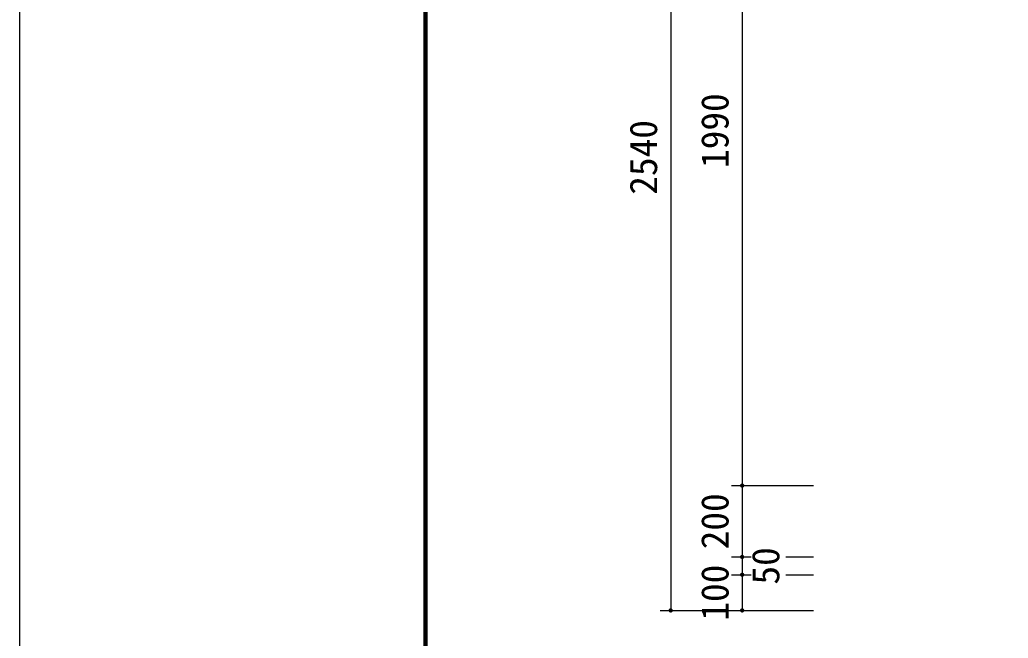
# Model space of a CAD drawing. Units: millimetres, scale not verified. Extents: x -8910 to 8910, y -6308 to 6308.
# Drawn here: x -8910 to -6142, y -4171 to -2438 of the extents above; entities that cross this region are included whole.
import ezdxf
from ezdxf.enums import TextEntityAlignment as Align

# ---------------------------------------------------------------- set-up
doc = ezdxf.new("R2010")
doc.units = ezdxf.units.MM
doc.header["$LTSCALE"] = 30
for name, color, linetype, lineweight in [('0-3_製作', 5, 'Continuous', 25), ('0-4_機器', 2, 'Continuous', 25), ('1-0_図面枠', 7, 'Continuous', 25), ('1-1_Axis_waku', 7, 'Continuous', 25)]:
    doc.layers.add(name, color=color, linetype=linetype, lineweight=lineweight)
doc.styles.add('ＭＳ ゴシック', font='')
doc.styles.get('ＭＳ ゴシック').set_extended_font_data('MS Gothic')

msp = doc.modelspace()

# ---------------------------------------------------------------- linework, layer by layer
at = {"layer": '0-3_製作', "color": 2}
for p, q in [((-6917.32, -3743.4), (-6687.32, -3743.4)), ((-6917.32, -3943.4), (-6862.48, -3943.4)), ((-6764.74, -3943.4), (-6687.32, -3943.4)), ((-6917.32, -3993.4), (-6862.48, -3993.4)), ((-6764.74, -3993.4), (-6687.32, -3993.4)), ((-7117.32, -4093.4), (-6687.32, -4093.4)), ((-6917.32, -4093.4), (-6687.32, -4093.4))]:
    msp.add_line(p, q, dxfattribs=at)
at = {"layer": '0-3_製作'}
for points in [[(-6893.31, -3743.02), (-6887.32, -3743.4), (-6893.32, -3743.4)], [(-6893.32, -3743.4), (-6891.14, -3748.02), (-6893.27, -3744.15)], [(-6893.32, -3743.4), (-6890.54, -3748.47), (-6891.14, -3748.02)], [(-6887.32, -3743.4), (-6890.54, -3748.47), (-6893.32, -3743.4)], [(-6893.21, -3742.28), (-6887.32, -3743.4), (-6893.31, -3743.02)], [(-6893.27, -3744.15), (-6891.69, -3747.51), (-6893.13, -3744.89)], [(-6893.27, -3744.15), (-6891.14, -3748.02), (-6891.69, -3747.51)], [(-6893.03, -3741.55), (-6887.32, -3743.4), (-6893.21, -3742.28)], [(-6893.13, -3744.89), (-6892.17, -3746.93), (-6892.9, -3745.61)], [(-6893.13, -3744.89), (-6891.69, -3747.51), (-6892.17, -3746.93)], [(-6892.75, -3740.85), (-6887.32, -3743.4), (-6893.03, -3741.55)], [(-6892.9, -3745.61), (-6892.17, -3746.93), (-6892.58, -3746.29)], [(-6892.39, -3740.18), (-6887.32, -3743.4), (-6892.75, -3740.85)], [(-6891.94, -3739.58), (-6887.32, -3743.4), (-6892.39, -3740.18)], [(-6891.43, -3739.03), (-6887.32, -3743.4), (-6891.94, -3739.58)], [(-6890.85, -3738.55), (-6887.32, -3743.4), (-6891.43, -3739.03)], [(-6890.21, -3738.14), (-6887.32, -3743.4), (-6890.85, -3738.55)], [(-6887.32, -3743.4), (-6889.88, -3748.83), (-6890.54, -3748.47)], [(-6889.53, -3737.82), (-6887.32, -3743.4), (-6890.21, -3738.14)], [(-6887.32, -3743.4), (-6889.17, -3749.11), (-6889.88, -3748.83)], [(-6889.53, -3737.82), (-6887.32, -3737.4), (-6887.32, -3743.4)], [(-6888.81, -3737.59), (-6887.32, -3737.4), (-6889.53, -3737.82)], [(-6887.32, -3743.4), (-6888.44, -3749.29), (-6889.17, -3749.11)], [(-6888.07, -3737.45), (-6887.32, -3737.4), (-6888.81, -3737.59)], [(-6887.32, -3743.4), (-6887.7, -3749.39), (-6888.44, -3749.29)], [(-6887.32, -3743.4), (-6887.32, -3749.4), (-6887.7, -3749.39)], [(-6887.32, -3737.4), (-6881.32, -3743.4), (-6887.32, -3743.4)], [(-6886.94, -3737.41), (-6881.32, -3743.4), (-6887.32, -3737.4)], [(-6887.32, -3743.4), (-6886.57, -3749.35), (-6887.32, -3749.4)], [(-6887.32, -3743.4), (-6885.83, -3749.21), (-6886.57, -3749.35)], [(-6887.32, -3743.4), (-6885.11, -3748.98), (-6885.83, -3749.21)], [(-6887.32, -3743.4), (-6884.43, -3748.66), (-6885.11, -3748.98)], [(-6881.32, -3743.4), (-6884.43, -3748.66), (-6887.32, -3743.4)], [(-6886.2, -3737.51), (-6881.32, -3743.4), (-6886.94, -3737.41)], [(-6885.47, -3737.69), (-6881.32, -3743.4), (-6886.2, -3737.51)], [(-6884.77, -3737.97), (-6881.32, -3743.4), (-6885.47, -3737.69)], [(-6884.11, -3738.33), (-6881.32, -3743.4), (-6884.77, -3737.97)], [(-6881.32, -3743.4), (-6883.79, -3748.25), (-6884.43, -3748.66)], [(-6883.5, -3738.78), (-6881.32, -3743.4), (-6884.11, -3738.33)], [(-6881.32, -3743.4), (-6883.21, -3747.77), (-6883.79, -3748.25)], [(-6883.5, -3738.78), (-6881.37, -3742.65), (-6881.32, -3743.4)], [(-6882.95, -3739.29), (-6881.37, -3742.65), (-6883.5, -3738.78)], [(-6881.32, -3743.4), (-6882.7, -3747.22), (-6883.21, -3747.77)], [(-6882.95, -3739.29), (-6881.51, -3741.91), (-6881.37, -3742.65)], [(-6882.47, -3739.87), (-6881.51, -3741.91), (-6882.95, -3739.29)], [(-6881.32, -3743.4), (-6882.25, -3746.61), (-6882.7, -3747.22)], [(-6882.47, -3739.87), (-6881.74, -3741.19), (-6881.51, -3741.91)], [(-6882.06, -3740.51), (-6881.74, -3741.19), (-6882.47, -3739.87)], [(-6881.32, -3743.4), (-6881.89, -3745.95), (-6882.25, -3746.61)], [(-6881.32, -3743.4), (-6881.61, -3745.25), (-6881.89, -3745.95)], [(-6881.32, -3743.4), (-6881.43, -3744.52), (-6881.61, -3745.25)], [(-6881.32, -3743.4), (-6881.33, -3743.78), (-6881.43, -3744.52)], [(-6893.31, -3943.02), (-6887.32, -3943.4), (-6893.32, -3943.4)], [(-6893.32, -3943.4), (-6890.54, -3948.47), (-6893.27, -3944.15)], [(-6893.32, -3943.4), (-6889.88, -3948.83), (-6890.54, -3948.47)], [(-6887.32, -3943.4), (-6889.88, -3948.83), (-6893.32, -3943.4)], [(-6893.21, -3942.28), (-6887.32, -3943.4), (-6893.31, -3943.02)], [(-6893.27, -3944.15), (-6891.14, -3948.02), (-6893.13, -3944.89)], [(-6893.27, -3944.15), (-6890.54, -3948.47), (-6891.14, -3948.02)], [(-6893.03, -3941.55), (-6887.32, -3943.4), (-6893.21, -3942.28)], [(-6893.13, -3944.89), (-6891.69, -3947.51), (-6892.9, -3945.61)], [(-6893.13, -3944.89), (-6891.14, -3948.02), (-6891.69, -3947.51)], [(-6892.75, -3940.85), (-6887.32, -3943.4), (-6893.03, -3941.55)], [(-6892.9, -3945.61), (-6892.17, -3946.93), (-6892.58, -3946.29)], [(-6892.9, -3945.61), (-6891.69, -3947.51), (-6892.17, -3946.93)], [(-6892.39, -3940.18), (-6887.32, -3943.4), (-6892.75, -3940.85)], [(-6891.94, -3939.58), (-6887.32, -3943.4), (-6892.39, -3940.18)], [(-6891.43, -3939.03), (-6887.32, -3943.4), (-6891.94, -3939.58)], [(-6890.85, -3938.55), (-6887.32, -3943.4), (-6891.43, -3939.03)], [(-6890.21, -3938.14), (-6887.32, -3943.4), (-6890.85, -3938.55)], [(-6890.21, -3938.14), (-6887.32, -3937.4), (-6887.32, -3943.4)], [(-6889.53, -3937.82), (-6887.32, -3937.4), (-6890.21, -3938.14)], [(-6887.32, -3943.4), (-6889.17, -3949.11), (-6889.88, -3948.83)], [(-6888.81, -3937.59), (-6887.32, -3937.4), (-6889.53, -3937.82)], [(-6887.32, -3943.4), (-6888.44, -3949.29), (-6889.17, -3949.11)], [(-6888.07, -3937.45), (-6887.32, -3937.4), (-6888.81, -3937.59)], [(-6887.32, -3943.4), (-6887.7, -3949.39), (-6888.44, -3949.29)], [(-6887.32, -3943.4), (-6887.32, -3949.4), (-6887.7, -3949.39)], [(-6887.32, -3937.4), (-6881.32, -3943.4), (-6887.32, -3943.4)], [(-6886.94, -3937.41), (-6881.32, -3943.4), (-6887.32, -3937.4)], [(-6887.32, -3943.4), (-6886.57, -3949.35), (-6887.32, -3949.4)], [(-6887.32, -3943.4), (-6885.83, -3949.21), (-6886.57, -3949.35)], [(-6887.32, -3943.4), (-6885.11, -3948.98), (-6885.83, -3949.21)], [(-6887.32, -3943.4), (-6884.43, -3948.66), (-6885.11, -3948.98)], [(-6887.32, -3943.4), (-6883.79, -3948.25), (-6884.43, -3948.66)], [(-6881.32, -3943.4), (-6883.79, -3948.25), (-6887.32, -3943.4)], [(-6886.2, -3937.51), (-6881.32, -3943.4), (-6886.94, -3937.41)], [(-6885.47, -3937.69), (-6881.32, -3943.4), (-6886.2, -3937.51)], [(-6884.77, -3937.97), (-6881.32, -3943.4), (-6885.47, -3937.69)], [(-6884.11, -3938.33), (-6881.32, -3943.4), (-6884.77, -3937.97)], [(-6884.11, -3938.33), (-6881.37, -3942.65), (-6881.32, -3943.4)], [(-6883.5, -3938.78), (-6881.37, -3942.65), (-6884.11, -3938.33)], [(-6881.32, -3943.4), (-6883.21, -3947.77), (-6883.79, -3948.25)], [(-6883.5, -3938.78), (-6881.51, -3941.91), (-6881.37, -3942.65)], [(-6882.95, -3939.29), (-6881.51, -3941.91), (-6883.5, -3938.78)], [(-6881.32, -3943.4), (-6882.7, -3947.22), (-6883.21, -3947.77)], [(-6882.95, -3939.29), (-6881.74, -3941.19), (-6881.51, -3941.91)], [(-6882.47, -3939.87), (-6881.74, -3941.19), (-6882.95, -3939.29)], [(-6881.32, -3943.4), (-6882.25, -3946.61), (-6882.7, -3947.22)], [(-6882.47, -3939.87), (-6882.06, -3940.51), (-6881.74, -3941.19)], [(-6881.32, -3943.4), (-6881.89, -3945.95), (-6882.25, -3946.61)], [(-6881.32, -3943.4), (-6881.61, -3945.25), (-6881.89, -3945.95)], [(-6881.32, -3943.4), (-6881.43, -3944.52), (-6881.61, -3945.25)], [(-6881.32, -3943.4), (-6881.33, -3943.78), (-6881.43, -3944.52)], [(-6893.31, -3993.02), (-6887.32, -3993.4), (-6893.32, -3993.4)], [(-6893.32, -3993.4), (-6890.54, -3998.47), (-6893.27, -3994.15)], [(-6893.32, -3993.4), (-6889.88, -3998.83), (-6890.54, -3998.47)], [(-6887.32, -3993.4), (-6889.88, -3998.83), (-6893.32, -3993.4)], [(-6893.21, -3992.28), (-6887.32, -3993.4), (-6893.31, -3993.02)], [(-6893.27, -3994.15), (-6891.14, -3998.02), (-6893.13, -3994.89)], [(-6893.27, -3994.15), (-6890.54, -3998.47), (-6891.14, -3998.02)], [(-6893.03, -3991.55), (-6887.32, -3993.4), (-6893.21, -3992.28)], [(-6893.13, -3994.89), (-6891.69, -3997.51), (-6892.9, -3995.61)], [(-6893.13, -3994.89), (-6891.14, -3998.02), (-6891.69, -3997.51)], [(-6892.75, -3990.85), (-6887.32, -3993.4), (-6893.03, -3991.55)], [(-6892.9, -3995.61), (-6892.17, -3996.93), (-6892.58, -3996.29)], [(-6892.9, -3995.61), (-6891.69, -3997.51), (-6892.17, -3996.93)], [(-6892.39, -3990.18), (-6887.32, -3993.4), (-6892.75, -3990.85)], [(-6891.94, -3989.58), (-6887.32, -3993.4), (-6892.39, -3990.18)], [(-6891.43, -3989.03), (-6887.32, -3993.4), (-6891.94, -3989.58)], [(-6890.85, -3988.55), (-6887.32, -3993.4), (-6891.43, -3989.03)], [(-6890.21, -3988.14), (-6887.32, -3993.4), (-6890.85, -3988.55)], [(-6890.21, -3988.14), (-6887.32, -3987.4), (-6887.32, -3993.4)], [(-6889.53, -3987.82), (-6887.32, -3987.4), (-6890.21, -3988.14)], [(-6887.32, -3993.4), (-6889.17, -3999.11), (-6889.88, -3998.83)], [(-6888.81, -3987.59), (-6887.32, -3987.4), (-6889.53, -3987.82)], [(-6887.32, -3993.4), (-6888.44, -3999.29), (-6889.17, -3999.11)], [(-6888.07, -3987.45), (-6887.32, -3987.4), (-6888.81, -3987.59)], [(-6887.32, -3993.4), (-6887.7, -3999.39), (-6888.44, -3999.29)], [(-6887.32, -3993.4), (-6887.32, -3999.4), (-6887.7, -3999.39)], [(-6887.32, -3987.4), (-6881.32, -3993.4), (-6887.32, -3993.4)], [(-6886.94, -3987.41), (-6881.32, -3993.4), (-6887.32, -3987.4)], [(-6887.32, -3993.4), (-6886.57, -3999.35), (-6887.32, -3999.4)], [(-6887.32, -3993.4), (-6885.83, -3999.21), (-6886.57, -3999.35)], [(-6887.32, -3993.4), (-6885.11, -3998.98), (-6885.83, -3999.21)], [(-6887.32, -3993.4), (-6884.43, -3998.66), (-6885.11, -3998.98)], [(-6887.32, -3993.4), (-6883.79, -3998.25), (-6884.43, -3998.66)], [(-6881.32, -3993.4), (-6883.79, -3998.25), (-6887.32, -3993.4)], [(-6886.2, -3987.51), (-6881.32, -3993.4), (-6886.94, -3987.41)], [(-6885.47, -3987.69), (-6881.32, -3993.4), (-6886.2, -3987.51)], [(-6884.77, -3987.97), (-6881.32, -3993.4), (-6885.47, -3987.69)], [(-6884.11, -3988.33), (-6881.32, -3993.4), (-6884.77, -3987.97)], [(-6884.11, -3988.33), (-6881.37, -3992.65), (-6881.32, -3993.4)], [(-6883.5, -3988.78), (-6881.37, -3992.65), (-6884.11, -3988.33)], [(-6881.32, -3993.4), (-6883.21, -3997.77), (-6883.79, -3998.25)], [(-6883.5, -3988.78), (-6881.51, -3991.91), (-6881.37, -3992.65)], [(-6882.95, -3989.29), (-6881.51, -3991.91), (-6883.5, -3988.78)], [(-6881.32, -3993.4), (-6882.7, -3997.22), (-6883.21, -3997.77)], [(-6882.95, -3989.29), (-6881.74, -3991.19), (-6881.51, -3991.91)], [(-6882.47, -3989.87), (-6881.74, -3991.19), (-6882.95, -3989.29)], [(-6881.32, -3993.4), (-6882.25, -3996.61), (-6882.7, -3997.22)], [(-6882.47, -3989.87), (-6882.06, -3990.51), (-6881.74, -3991.19)], [(-6881.32, -3993.4), (-6881.89, -3995.95), (-6882.25, -3996.61)], [(-6881.32, -3993.4), (-6881.61, -3995.25), (-6881.89, -3995.95)], [(-6881.32, -3993.4), (-6881.43, -3994.52), (-6881.61, -3995.25)], [(-6881.32, -3993.4), (-6881.33, -3993.78), (-6881.43, -3994.52)], [(-7093.31, -4093.02), (-7087.32, -4093.4), (-7093.32, -4093.4)], [(-7093.32, -4093.4), (-7090.54, -4098.47), (-7093.27, -4094.15)], [(-7093.32, -4093.4), (-7089.88, -4098.83), (-7090.54, -4098.47)], [(-7087.32, -4093.4), (-7089.88, -4098.83), (-7093.32, -4093.4)], [(-7093.21, -4092.28), (-7087.32, -4093.4), (-7093.31, -4093.02)], [(-7093.27, -4094.15), (-7091.14, -4098.02), (-7093.13, -4094.89)], [(-7093.27, -4094.15), (-7090.54, -4098.47), (-7091.14, -4098.02)], [(-7093.03, -4091.55), (-7087.32, -4093.4), (-7093.21, -4092.28)], [(-7093.13, -4094.89), (-7091.69, -4097.51), (-7092.9, -4095.61)], [(-7093.13, -4094.89), (-7091.14, -4098.02), (-7091.69, -4097.51)], [(-7092.75, -4090.85), (-7087.32, -4093.4), (-7093.03, -4091.55)], [(-7092.9, -4095.61), (-7092.17, -4096.93), (-7092.58, -4096.29)], [(-7092.9, -4095.61), (-7091.69, -4097.51), (-7092.17, -4096.93)], [(-7092.39, -4090.18), (-7087.32, -4093.4), (-7092.75, -4090.85)], [(-7091.94, -4089.58), (-7087.32, -4093.4), (-7092.39, -4090.18)], [(-7091.43, -4089.03), (-7087.32, -4093.4), (-7091.94, -4089.58)], [(-7090.85, -4088.55), (-7087.32, -4093.4), (-7091.43, -4089.03)], [(-7090.21, -4088.14), (-7087.32, -4093.4), (-7090.85, -4088.55)], [(-7090.21, -4088.14), (-7087.32, -4087.4), (-7087.32, -4093.4)], [(-7089.53, -4087.82), (-7087.32, -4087.4), (-7090.21, -4088.14)], [(-7087.32, -4093.4), (-7089.17, -4099.11), (-7089.88, -4098.83)], [(-7088.81, -4087.59), (-7087.32, -4087.4), (-7089.53, -4087.82)], [(-7087.32, -4093.4), (-7088.44, -4099.29), (-7089.17, -4099.11)], [(-7088.07, -4087.45), (-7087.32, -4087.4), (-7088.81, -4087.59)], [(-7087.32, -4093.4), (-7087.7, -4099.39), (-7088.44, -4099.29)], [(-7087.32, -4093.4), (-7087.32, -4099.4), (-7087.7, -4099.39)], [(-7087.32, -4087.4), (-7081.32, -4093.4), (-7087.32, -4093.4)], [(-7086.94, -4087.41), (-7081.32, -4093.4), (-7087.32, -4087.4)], [(-7087.32, -4093.4), (-7086.57, -4099.35), (-7087.32, -4099.4)], [(-7087.32, -4093.4), (-7085.83, -4099.21), (-7086.57, -4099.35)], [(-7087.32, -4093.4), (-7085.11, -4098.98), (-7085.83, -4099.21)], [(-7087.32, -4093.4), (-7084.43, -4098.66), (-7085.11, -4098.98)], [(-7087.32, -4093.4), (-7083.79, -4098.25), (-7084.43, -4098.66)], [(-7081.32, -4093.4), (-7083.79, -4098.25), (-7087.32, -4093.4)], [(-7086.2, -4087.51), (-7081.32, -4093.4), (-7086.94, -4087.41)], [(-7085.47, -4087.69), (-7081.32, -4093.4), (-7086.2, -4087.51)], [(-7084.77, -4087.97), (-7081.32, -4093.4), (-7085.47, -4087.69)], [(-7084.11, -4088.33), (-7081.32, -4093.4), (-7084.77, -4087.97)], [(-7084.11, -4088.33), (-7081.37, -4092.65), (-7081.32, -4093.4)], [(-7083.5, -4088.78), (-7081.37, -4092.65), (-7084.11, -4088.33)], [(-7081.32, -4093.4), (-7083.21, -4097.77), (-7083.79, -4098.25)], [(-7083.5, -4088.78), (-7081.51, -4091.91), (-7081.37, -4092.65)], [(-7082.95, -4089.29), (-7081.51, -4091.91), (-7083.5, -4088.78)], [(-7081.32, -4093.4), (-7082.7, -4097.22), (-7083.21, -4097.77)], [(-7082.95, -4089.29), (-7081.74, -4091.19), (-7081.51, -4091.91)], [(-7082.47, -4089.87), (-7081.74, -4091.19), (-7082.95, -4089.29)], [(-7081.32, -4093.4), (-7082.25, -4096.61), (-7082.7, -4097.22)], [(-7082.47, -4089.87), (-7082.06, -4090.51), (-7081.74, -4091.19)], [(-7081.32, -4093.4), (-7081.89, -4095.95), (-7082.25, -4096.61)], [(-7081.32, -4093.4), (-7081.61, -4095.25), (-7081.89, -4095.95)], [(-7081.32, -4093.4), (-7081.43, -4094.52), (-7081.61, -4095.25)], [(-7081.32, -4093.4), (-7081.33, -4093.78), (-7081.43, -4094.52)], [(-6893.31, -4093.02), (-6887.32, -4093.4), (-6893.32, -4093.4)], [(-6893.32, -4093.4), (-6890.54, -4098.47), (-6893.27, -4094.15)], [(-6893.32, -4093.4), (-6889.88, -4098.83), (-6890.54, -4098.47)], [(-6887.32, -4093.4), (-6889.88, -4098.83), (-6893.32, -4093.4)], [(-6893.21, -4092.28), (-6887.32, -4093.4), (-6893.31, -4093.02)], [(-6893.27, -4094.15), (-6891.14, -4098.02), (-6893.13, -4094.89)], [(-6893.27, -4094.15), (-6890.54, -4098.47), (-6891.14, -4098.02)], [(-6893.03, -4091.55), (-6887.32, -4093.4), (-6893.21, -4092.28)], [(-6893.13, -4094.89), (-6891.69, -4097.51), (-6892.9, -4095.61)], [(-6893.13, -4094.89), (-6891.14, -4098.02), (-6891.69, -4097.51)], [(-6892.75, -4090.85), (-6887.32, -4093.4), (-6893.03, -4091.55)], [(-6892.9, -4095.61), (-6892.17, -4096.93), (-6892.58, -4096.29)], [(-6892.9, -4095.61), (-6891.69, -4097.51), (-6892.17, -4096.93)], [(-6892.39, -4090.18), (-6887.32, -4093.4), (-6892.75, -4090.85)], [(-6891.94, -4089.58), (-6887.32, -4093.4), (-6892.39, -4090.18)], [(-6891.43, -4089.03), (-6887.32, -4093.4), (-6891.94, -4089.58)], [(-6890.85, -4088.55), (-6887.32, -4093.4), (-6891.43, -4089.03)], [(-6890.21, -4088.14), (-6887.32, -4093.4), (-6890.85, -4088.55)], [(-6890.21, -4088.14), (-6887.32, -4087.4), (-6887.32, -4093.4)], [(-6889.53, -4087.82), (-6887.32, -4087.4), (-6890.21, -4088.14)], [(-6887.32, -4093.4), (-6889.17, -4099.11), (-6889.88, -4098.83)], [(-6888.81, -4087.59), (-6887.32, -4087.4), (-6889.53, -4087.82)], [(-6887.32, -4093.4), (-6888.44, -4099.29), (-6889.17, -4099.11)], [(-6888.07, -4087.45), (-6887.32, -4087.4), (-6888.81, -4087.59)], [(-6887.32, -4093.4), (-6887.7, -4099.39), (-6888.44, -4099.29)], [(-6887.32, -4093.4), (-6887.32, -4099.4), (-6887.7, -4099.39)], [(-6887.32, -4087.4), (-6881.32, -4093.4), (-6887.32, -4093.4)], [(-6886.94, -4087.41), (-6881.32, -4093.4), (-6887.32, -4087.4)], [(-6887.32, -4093.4), (-6886.57, -4099.35), (-6887.32, -4099.4)], [(-6887.32, -4093.4), (-6885.83, -4099.21), (-6886.57, -4099.35)], [(-6887.32, -4093.4), (-6885.11, -4098.98), (-6885.83, -4099.21)], [(-6887.32, -4093.4), (-6884.43, -4098.66), (-6885.11, -4098.98)], [(-6887.32, -4093.4), (-6883.79, -4098.25), (-6884.43, -4098.66)], [(-6881.32, -4093.4), (-6883.79, -4098.25), (-6887.32, -4093.4)], [(-6886.2, -4087.51), (-6881.32, -4093.4), (-6886.94, -4087.41)], [(-6885.47, -4087.69), (-6881.32, -4093.4), (-6886.2, -4087.51)], [(-6884.77, -4087.97), (-6881.32, -4093.4), (-6885.47, -4087.69)], [(-6884.11, -4088.33), (-6881.32, -4093.4), (-6884.77, -4087.97)], [(-6884.11, -4088.33), (-6881.37, -4092.65), (-6881.32, -4093.4)], [(-6883.5, -4088.78), (-6881.37, -4092.65), (-6884.11, -4088.33)], [(-6881.32, -4093.4), (-6883.21, -4097.77), (-6883.79, -4098.25)], [(-6883.5, -4088.78), (-6881.51, -4091.91), (-6881.37, -4092.65)], [(-6882.95, -4089.29), (-6881.51, -4091.91), (-6883.5, -4088.78)], [(-6881.32, -4093.4), (-6882.7, -4097.22), (-6883.21, -4097.77)], [(-6882.95, -4089.29), (-6881.74, -4091.19), (-6881.51, -4091.91)], [(-6882.47, -4089.87), (-6881.74, -4091.19), (-6882.95, -4089.29)], [(-6881.32, -4093.4), (-6882.25, -4096.61), (-6882.7, -4097.22)], [(-6882.47, -4089.87), (-6882.06, -4090.51), (-6881.74, -4091.19)], [(-6881.32, -4093.4), (-6881.89, -4095.95), (-6882.25, -4096.61)], [(-6881.32, -4093.4), (-6881.61, -4095.25), (-6881.89, -4095.95)], [(-6881.32, -4093.4), (-6881.43, -4094.52), (-6881.61, -4095.25)], [(-6881.32, -4093.4), (-6881.33, -4093.78), (-6881.43, -4094.52)]]:
    msp.add_solid(points, dxfattribs=at)
at = {"layer": '0-4_機器'}
for p, q in [((-7087.32, -1553.42), (-7087.32, -4093.4)), ((-6887.32, -1753.42), (-6887.32, -3743.4)), ((-6887.32, -3743.4), (-6887.32, -3943.4)), ((-6887.32, -3943.4), (-6887.32, -3993.4)), ((-6887.32, -3993.4), (-6887.32, -4093.4))]:
    msp.add_line(p, q, dxfattribs=at)
at = {"layer": '1-0_図面枠'}
msp.add_lwpolyline([(-8910, -6307.5), (-8910, 6307.5), (8910, 6307.5), (8910, -6307.5)], close=True, dxfattribs=at)
at = {"layer": '1-1_Axis_waku'}
for p, q in [((-7778.4, 5769.9), (-7778.4, -5814.9)), ((-7777.8, 5769.3), (-7777.8, -5814.3)), ((-7777.2, 5768.7), (-7777.2, -5813.7)), ((-7776.6, 5768.1), (-7776.6, -5813.1)), ((-7776, 5767.5), (-7776, -5812.5)), ((-7775.4, 5766.9), (-7775.4, -5811.9)), ((-7774.8, 5766.3), (-7774.8, -5811.3)), ((-7774.2, 5765.7), (-7774.2, -5810.7)), ((-7773.6, 5765.1), (-7773.6, -5810.1)), ((-7773, 5764.5), (-7773, -5809.5)), ((-7772.4, 5763.9), (-7772.4, -5808.9)), ((-7771.8, 5763.3), (-7771.8, -5808.3)), ((-7771.2, 5762.7), (-7771.2, -5807.7)), ((-7770.6, 5762.1), (-7770.6, -5807.1)), ((-7770, 5761.5), (-7770, -5806.5))]:
    msp.add_line(p, q, dxfattribs=at)

# ---------------------------------------------------------------- texts
at = {"layer": '0-3_製作', "color": 4, "style": 'ＭＳ ゴシック'}
for s, p in [('1990', (-6902.32, -2853.41)), ('2540', (-7102.32, -2928.41)), ('200', (-6902.32, -3922.15)), ('50', (-6759.98, -4020.9)), ('100', (-6902.32, -4122.15))]:
    msp.add_text(s, height=76.98, rotation=90, dxfattribs=at).set_placement(p, align=Align.BOTTOM_LEFT)

doc.saveas('drawing.dxf')
